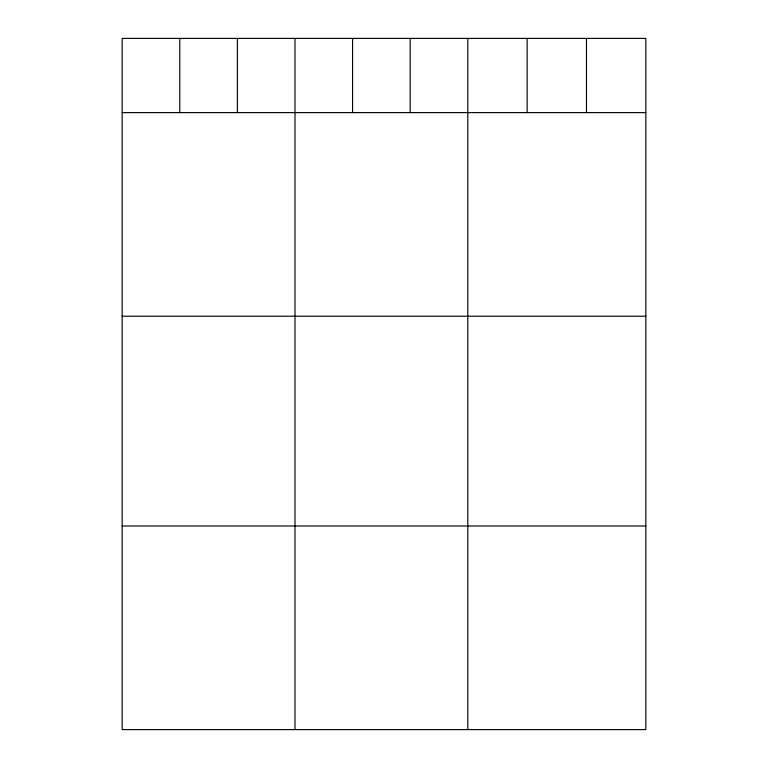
<?xml version="1.0" encoding="UTF-8"?>
<svg xmlns="http://www.w3.org/2000/svg" width="768" height="768" viewBox="0 0 768 768"><rect width="100%" height="100%" fill="white"/><g stroke="black" fill="none" stroke-linecap="round" stroke-linejoin="round"><path stroke-width="1.15" d="M645.84 112.608L645.84 729.6L122.16 729.6L122.16 38.4L645.84 38.4L645.84 112.608L122.16 112.608M122.16 316.214L645.84 316.214M122.16 525.994L645.84 525.994M586.483 38.4L586.483 112.608M527.136 38.4L527.136 112.608M467.789 38.4L467.789 729.6M410.179 38.4L410.179 112.608M352.579 38.4L352.579 112.608M294.979 38.4L294.979 729.6M237.37 38.4L237.37 112.608M179.77 38.4L179.77 112.608"/></g></svg>
